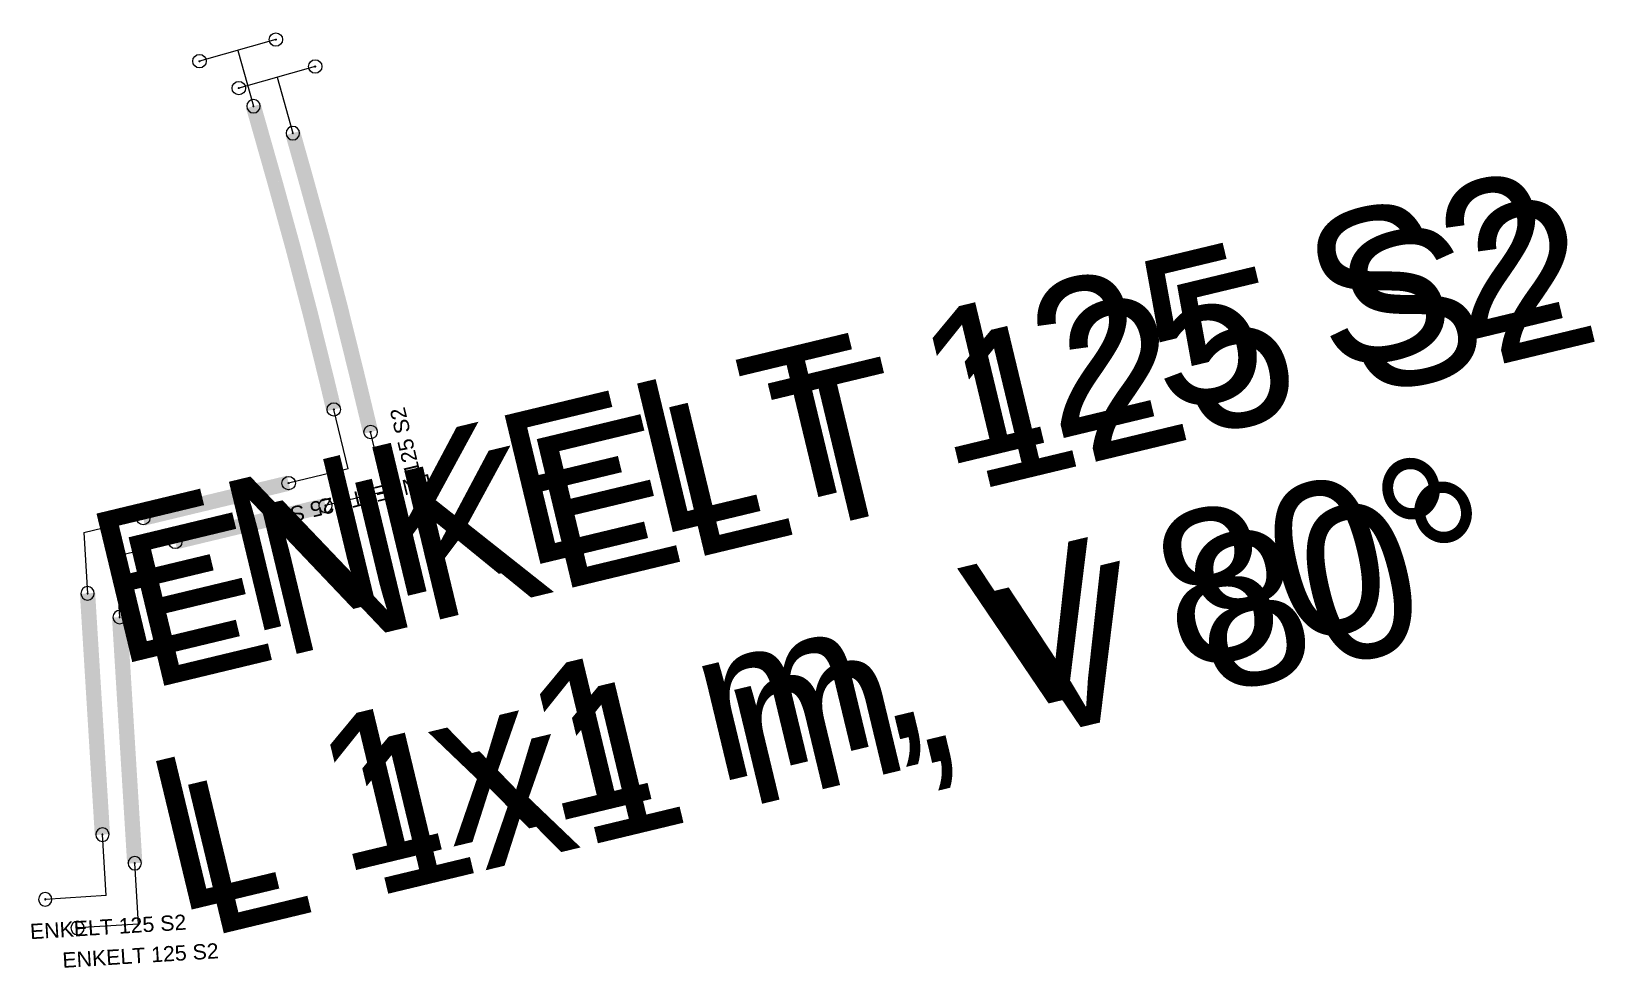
# Model space of a CAD drawing. Header units: metres. Extents: x 4 to 29.6, y 2.9 to 18.3.
import ezdxf
from ezdxf.enums import TextEntityAlignment as Align

# ---------------------------------------------------------------- set-up
doc = ezdxf.new("R2018")
doc.units = ezdxf.units.M
doc.layers.add('FJV-FREM-DN125', color=1, linetype='Continuous')
doc.layers.add('FJV-RETUR-DN125', color=5, linetype='Continuous')
doc.layers.add('KOMPONENT', color=7, linetype='Continuous', lineweight=20)
doc.layers.add('Nonplot', color=3, linetype='Continuous', plot=False)
doc.styles.add('Arial', font='arial.ttf', dxfattribs={"height": 0.6})
doc.styles.get("Standard").update_dxf_attribs({"font": 'arial.ttf'})

# ---------------------------------------------------------------- blocks, each defined once
blk = doc.blocks.new('MuffeIntern')
blk.add_point((0, 0))
at = {"layer": 'KOMPONENT'}
for radius in [0.11, 0.0085]:
    blk.add_circle((0, 0), radius, dxfattribs=at)
blk = doc.blocks.new('*U5')
at = {"layer": 'KOMPONENT', "color": 0}
for q in [(-0.174, -0.985), (1, 0)]:
    blk.add_line((0, 0), q, dxfattribs=at)
at = {"layer": 'KOMPONENT', "color": 0, "rotation": 270}
blk.add_blockref('MuffeIntern', (1, 0), dxfattribs=at)
at = {"layer": 'KOMPONENT', "color": 0, "extrusion": (0, 0, -1), "zscale": -1, "rotation": 99.99999998307027}
blk.add_blockref('MuffeIntern', (0.174, -0.985), dxfattribs=at)
at = {"color": 0, "style": 'Arial', "flags": 3}
blk.add_attdef('VERSION', text='', height=0.1, dxfattribs=at).set_placement((0, 0), align=Align.MIDDLE_CENTER)
at = {"layer": 'Nonplot', "color": 0, "lineweight": 30, "flags": 104}
blk.add_attdef('TYPE', text='', height=0.25, dxfattribs=at).set_placement((0, 0.25), align=Align.BOTTOM_CENTER)
blk = doc.blocks.new('*U11')
at = {"layer": 'KOMPONENT', "color": 0}
for q in [(0, 1), (-1, 0)]:
    blk.add_line((0, 0), q, dxfattribs=at)
at = {"layer": 'KOMPONENT', "color": 0, "xscale": -1}
for p, rotation in [((0, 1), 270), ((-1, 0), 90)]:
    blk.add_blockref('MuffeIntern', p, dxfattribs=dict(at, rotation=rotation))
at = {"layer": 'Nonplot', "color": 0, "style": 'Arial', "flags": 3}
blk.add_attdef('VERSION', text='', height=0.1, dxfattribs=at).set_placement((0, 0), align=Align.MIDDLE_CENTER)
at = {"layer": 'Nonplot', "color": 0, "style": 'Arial'}
blk.add_attdef('TYPE', text='', height=0.25, dxfattribs=at).set_placement((0, -0.712), align=Align.BOTTOM_CENTER)
blk = doc.blocks.new('*U6')
at = {"layer": 'KOMPONENT', "color": 0}
for q in [(0, 1), (-1, 0)]:
    blk.add_line((0, 0), q, dxfattribs=at)
at = {"layer": 'KOMPONENT', "color": 0, "xscale": -1}
for p, rotation in [((0, 1), 270), ((-1, 0), 90)]:
    blk.add_blockref('MuffeIntern', p, dxfattribs=dict(at, rotation=rotation))
at = {"layer": 'Nonplot', "color": 0, "style": 'Arial', "flags": 3}
blk.add_attdef('VERSION', text='', height=0.1, dxfattribs=at).set_placement((0, 0), align=Align.MIDDLE_CENTER)
at = {"layer": 'Nonplot', "color": 0, "style": 'Arial'}
blk.add_attdef('TYPE', text='', height=0.25, dxfattribs=at).set_placement((0, -0.712), align=Align.BOTTOM_CENTER)
blk = doc.blocks.new('*U8')
at = {"layer": 'KOMPONENT', "color": 0}
for q in [(0, -1), (1, 0)]:
    blk.add_line((0, 0), q, dxfattribs=at)
at = {"layer": 'KOMPONENT', "color": 0, "rotation": 270}
for p in [(1, 0), (0, -1)]:
    blk.add_blockref('MuffeIntern', p, dxfattribs=at)
at = {"layer": 'Nonplot', "color": 0, "style": 'Arial'}
blk.add_attdef('TYPE', text='', height=0.25, dxfattribs=at).set_placement((0, 0.314), align=Align.BOTTOM_CENTER)
at = {"layer": 'Nonplot', "color": 0, "style": 'Arial', "flags": 3}
blk.add_attdef('VERSION', text='', height=0.1, dxfattribs=at).set_placement((0, 0), align=Align.MIDDLE_CENTER)
blk = doc.blocks.new('MuffeIntern-MAIN')
blk.add_point((0, 0))
at = {"color": 0}
blk.add_blockref('MuffeIntern', (0, 0), dxfattribs=at)
blk = doc.blocks.new('MuffeIntern-BRANCH')
at = {"color": 0}
blk.add_blockref('MuffeIntern', (0, 0), dxfattribs=at)
blk = doc.blocks.new('*U10')
at = {"layer": 'KOMPONENT', "color": 0}
for p, q in [((0, 0), (0, 0.95)), ((-0.65, 0), (0.65, 0))]:
    blk.add_line(p, q, dxfattribs=at)
at = {"color": 0, "xscale": -1, "rotation": 180}
blk.add_blockref('MuffeIntern-BRANCH', (0, 0.95), dxfattribs=at)
at = {"color": 0}
for p in [(-0.65, 0), (0.65, 0)]:
    blk.add_blockref('MuffeIntern-MAIN', p, dxfattribs=at)
at = {"layer": 'Nonplot', "color": 0, "lineweight": 30, "flags": 104}
blk.add_attdef('TYPE', text='', height=0.25, dxfattribs=at).set_placement((0, -0.3), align=Align.TOP_CENTER)
blk = doc.blocks.new('*U7')
at = {"layer": 'KOMPONENT', "color": 0}
for q in [(0, 1), (1, 0)]:
    blk.add_line((0, 0), q, dxfattribs=at)
at = {"layer": 'KOMPONENT', "color": 0, "xscale": -1, "rotation": 270}
blk.add_blockref('MuffeIntern', (0, 1), dxfattribs=at)
at = {"layer": 'KOMPONENT', "color": 0, "rotation": 270}
blk.add_blockref('MuffeIntern', (1, 0), dxfattribs=at)
at = {"layer": 'Nonplot', "color": 0, "style": 'Arial', "flags": 3}
blk.add_attdef('VERSION', text='', height=0.1, dxfattribs=at).set_placement((0, 0), align=Align.MIDDLE_CENTER)
at = {"layer": 'Nonplot', "color": 0, "style": 'Arial'}
blk.add_attdef('TYPE', text='', height=0.25, dxfattribs=at).set_placement((0, -0.712), align=Align.BOTTOM_CENTER)

msp = doc.modelspace()

# ---------------------------------------------------------------- linework, layer by layer
at = {"layer": 'FJV-FREM-DN125', "const_width": 0.25}
msp.add_lwpolyline([(8.969, 12.086), (8.85, 12.583, 0.009916), (8.007, 15.806), (7.654, 17.051)], format="xyb", dxfattribs=at)
for points in [[(5.849, 10.307), (8.231, 10.88)], [(4.938, 9.075), (5.181, 5.126)]]:
    msp.add_lwpolyline(points, dxfattribs=at)
at = {"layer": 'FJV-RETUR-DN125', "const_width": 0.25}
msp.add_lwpolyline([(8.299, 16.61), (8.49, 15.933, -0.009916), (9.334, 12.71), (9.572, 11.717)], format="xyb", dxfattribs=at)
for points in [[(8.834, 10.511), (6.374, 9.919)], [(5.463, 8.687), (5.711, 4.657)]]:
    msp.add_lwpolyline(points, dxfattribs=at)

# ---------------------------------------------------------------- block references
at = {"color": 0, "rotation": 195.7970113300083}
for p in [(7.396, 17.965), (8.04, 17.524)]:
    msp.add_blockref('*U10', p, dxfattribs=at)
at = {"color": 0}
ref = msp.add_blockref('*U5', (4.877, 10.074), dxfattribs=dict(at, rotation=13.52455672724358))
lines = msp.add_mtext('ENKELT 125 S2\\PL 1x1 m, V 80°', dxfattribs={"layer": 'Nonplot', "color": 0, "insert": (4.818, 10.317), "char_height": 2.5, "attachment_point": 1, "rotation": 13.5246})
ref.add_attrib('TYPE', '', (4.818, 10.317), dxfattribs={"flags": 54}).embed_mtext(lines)
ref = msp.add_blockref('*U5', (5.402, 9.685), dxfattribs=dict(at, rotation=13.52455672724358))
lines = msp.add_mtext('ENKELT 125 S2\\PL 1x1 m, V 80°', dxfattribs={"layer": 'Nonplot', "color": 0, "insert": (5.343, 9.929), "char_height": 2.5, "attachment_point": 1, "rotation": 13.5246})
ref.add_attrib('TYPE', '', (5.343, 9.929), dxfattribs={"flags": 54}).embed_mtext(lines)
at = {"rotation": 193.5245567692209}
msp.add_blockref('*U8', (9.203, 11.114), dxfattribs=at).add_auto_attribs({'TYPE': 'ENKELT 125 S2'})
ref = msp.add_blockref('*U7', (9.806, 10.745), dxfattribs=dict(rotation=103.5245567331746))
ref.add_attrib('TYPE', 'ENKELT 125 S2', dxfattribs={"layer": 'Nonplot', "color": 0, "height": 0.25, "rotation": 103.5246, "style": 'Arial'}).set_placement((10.499, 10.911), align=Align.BOTTOM_CENTER)
ref = msp.add_blockref('*U6', (5.243, 4.127), dxfattribs=dict(rotation=3.524556745316666))
ref.add_attrib('TYPE', 'ENKELT 125 S2', dxfattribs={"layer": 'Nonplot', "color": 0, "height": 0.25, "rotation": 3.5246, "style": 'Arial'}).set_placement((5.287, 3.417), align=Align.BOTTOM_CENTER)
ref = msp.add_blockref('*U11', (5.773, 3.659), dxfattribs=dict(rotation=3.524556745316666))
ref.add_attrib('TYPE', 'ENKELT 125 S2', dxfattribs={"layer": 'Nonplot', "color": 0, "height": 0.25, "rotation": 3.5246, "style": 'Arial'}).set_placement((5.817, 2.948), align=Align.BOTTOM_CENTER)

doc.saveas('drawing.dxf')
